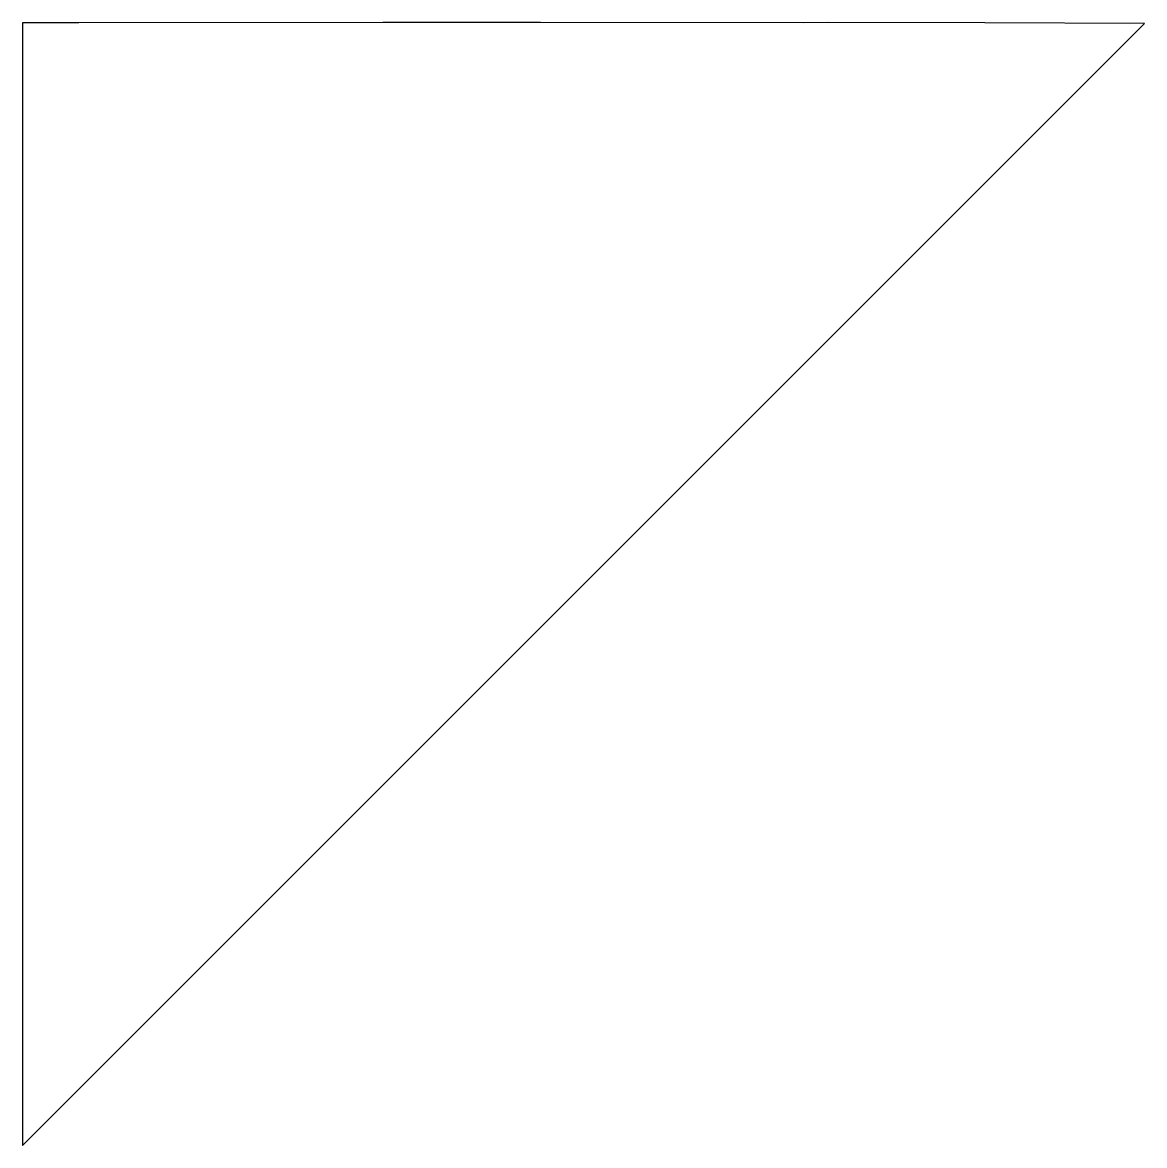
# Model space of a CAD drawing. Header units: metres. Extents: x 0.5 to 16.4, y 1.2 to 17.1.
import ezdxf

# ---------------------------------------------------------------- set-up
doc = ezdxf.new("R2010")
doc.units = ezdxf.units.M

msp = doc.modelspace()

# ---------------------------------------------------------------- linework, layer by layer
for p, q in [((1.28925, 17.1074), (0.490005, 17.1076)), ((0.490005, 17.1076), (0.490005, 1.18297)), ((0.490005, 1.18297), (16.4044, 17.0974)), ((5.60333, 17.1103), (1.28925, 17.1074)), ((6.79988, 17.1109), (5.60333, 17.1103)), ((7.83784, 17.1118), (6.79988, 17.1109)), ((11.5702, 17.107), (7.83784, 17.1118)), ((11.9066, 17.109), (11.5702, 17.107)), ((14.1407, 17.1064), (11.9066, 17.109)), ((16.4044, 17.0974), (14.1407, 17.1064))]:
    msp.add_line(p, q)

doc.saveas('drawing.dxf')
